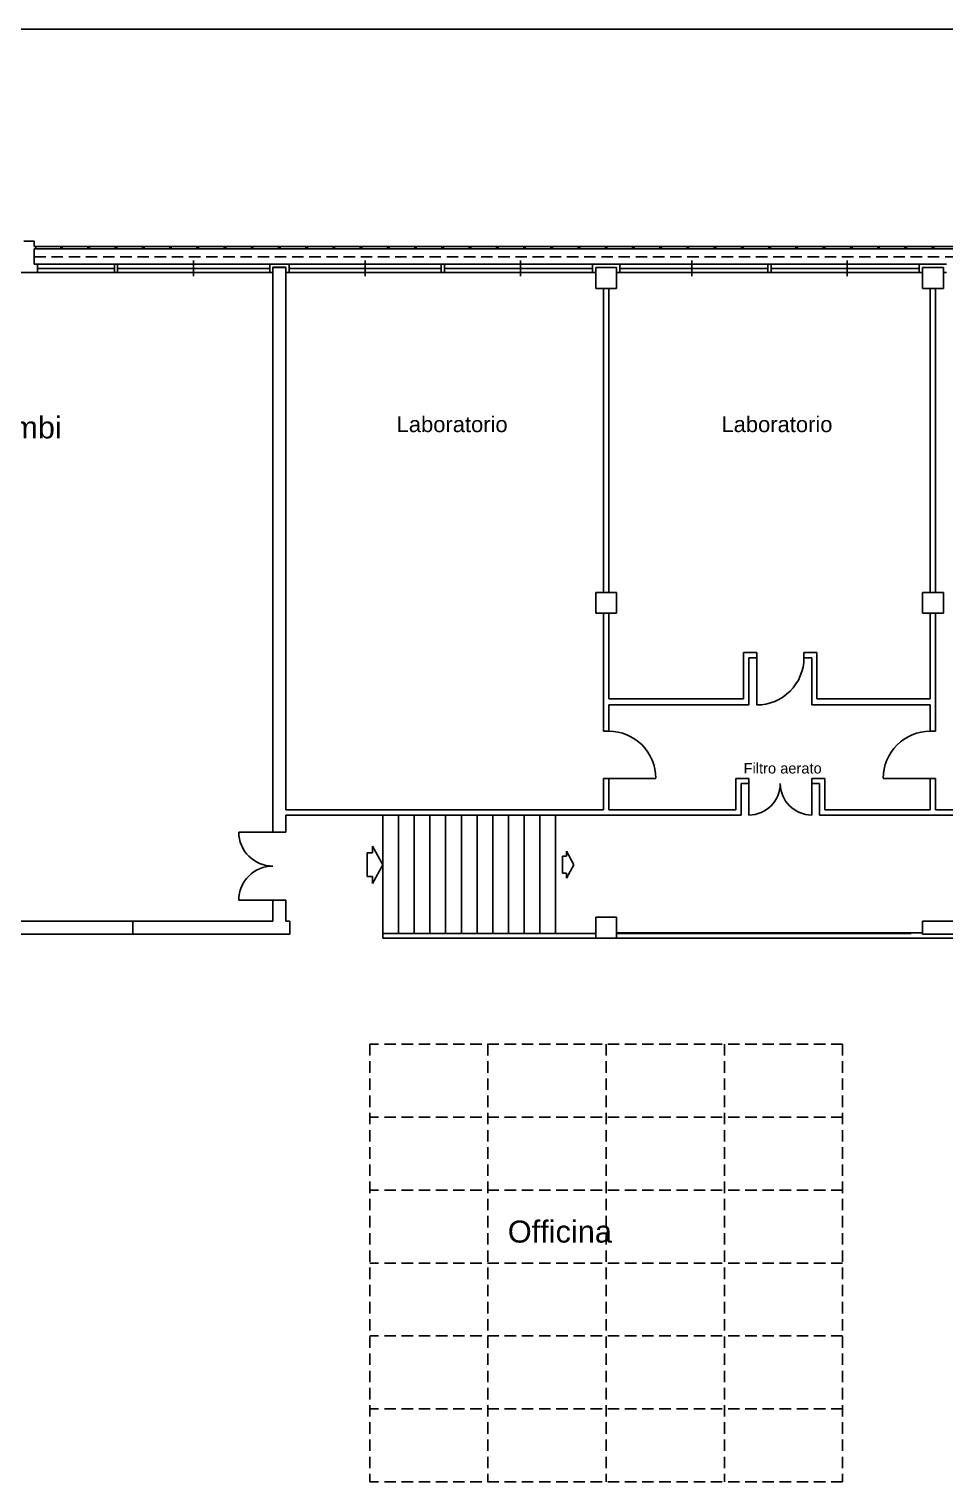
# Model space of a CAD drawing. Header units: millimetres. Extents: x 1461 to 2567, y 872 to 1347.
# Drawn here: x 1606.9 to 1746.8, y 1103.7 to 1325.5 of the extents above; entities that cross this region are included whole.
import ezdxf

# ---------------------------------------------------------------- set-up
doc = ezdxf.new("R2010")
doc.units = ezdxf.units.MM
doc.linetypes.add('CONTINUA', pattern=[0])
doc.linetypes.add('HIDDEN', pattern=[0.375, 0.25, -0.125])
for name, color, linetype in [('PROIEZIONI', 4, 'CONTINUA'), ('SEZIONI', 7, 'Continuous'), ('TESTO', 7, 'Continuous')]:
    doc.layers.add(name, color=color, linetype=linetype)
doc.styles.add('Arial', font='Arial.ttf')

msp = doc.modelspace()

# ---------------------------------------------------------------- linework, layer by layer
at = {"layer": 'PROIEZIONI', "linetype": 'Continuous', "ltscale": 0.5}
msp.add_line((2552.32, 1325.51), (1540.49, 1325.51), dxfattribs=at)
at = {"layer": 'PROIEZIONI', "ltscale": 0.5}
for p, q in [((1607.93, 1292.32), (1611.73, 1292.32)), ((1607.93, 1291.96), (1611.73, 1291.96)), ((1611.97, 1292.32), (1615.89, 1292.32)), ((1611.97, 1291.96), (1615.89, 1291.96)), ((1616.13, 1292.32), (1620.05, 1292.32)), ((1616.13, 1291.96), (1620.05, 1291.96)), ((1620.29, 1292.32), (1624.21, 1292.32)), ((1620.29, 1291.96), (1624.21, 1291.96)), ((1624.45, 1292.32), (1628.37, 1292.32)), ((1624.45, 1291.96), (1628.37, 1291.96)), ((1628.61, 1292.32), (1632.53, 1292.32)), ((1628.61, 1291.96), (1632.53, 1291.96)), ((1632.77, 1292.32), (1636.69, 1292.32)), ((1632.77, 1291.96), (1636.69, 1291.96)), ((1636.93, 1292.32), (1640.85, 1292.32)), ((1636.93, 1291.96), (1640.85, 1291.96)), ((1641.09, 1292.32), (1645.01, 1292.32)), ((1641.09, 1291.96), (1645.01, 1291.96)), ((1645.25, 1292.32), (1649.17, 1292.32)), ((1645.25, 1291.96), (1649.17, 1291.96)), ((1649.41, 1292.32), (1653.33, 1292.32)), ((1649.41, 1291.96), (1653.33, 1291.96)), ((1653.57, 1292.32), (1657.49, 1292.32)), ((1653.57, 1291.96), (1657.49, 1291.96)), ((1657.73, 1292.32), (1661.65, 1292.32)), ((1657.73, 1291.96), (1661.65, 1291.96)), ((1661.89, 1292.32), (1665.81, 1292.32)), ((1661.89, 1291.96), (1665.81, 1291.96)), ((1666.05, 1292.32), (1669.97, 1292.32)), ((1666.05, 1291.96), (1669.97, 1291.96)), ((1670.21, 1292.32), (1674.13, 1292.32)), ((1670.21, 1291.96), (1674.13, 1291.96)), ((1674.37, 1292.32), (1678.29, 1292.32)), ((1674.37, 1291.96), (1678.29, 1291.96)), ((1678.53, 1292.32), (1682.45, 1292.32)), ((1678.53, 1291.96), (1682.45, 1291.96)), ((1682.69, 1292.32), (1686.61, 1292.32)), ((1682.69, 1291.96), (1686.61, 1291.96)), ((1686.85, 1292.32), (1690.77, 1292.32)), ((1686.85, 1291.96), (1690.77, 1291.96)), ((1691.01, 1292.32), (1694.93, 1292.32)), ((1691.01, 1291.96), (1694.93, 1291.96)), ((1699.09, 1292.32), (1695.17, 1292.32)), ((1699.09, 1291.96), (1695.17, 1291.96)), ((1703.25, 1292.32), (1699.33, 1292.32)), ((1703.25, 1291.96), (1699.33, 1291.96)), ((1707.41, 1292.32), (1703.49, 1292.32)), ((1707.41, 1291.96), (1703.49, 1291.96)), ((1711.57, 1292.32), (1707.65, 1292.32)), ((1711.57, 1291.96), (1707.65, 1291.96)), ((1715.73, 1292.32), (1711.81, 1292.32)), ((1715.73, 1291.96), (1711.81, 1291.96)), ((1719.89, 1292.32), (1715.97, 1292.32)), ((1719.89, 1291.96), (1715.97, 1291.96)), ((1724.05, 1292.32), (1720.13, 1292.32)), ((1724.05, 1291.96), (1720.13, 1291.96)), ((1728.21, 1292.32), (1724.29, 1292.32)), ((1728.21, 1291.96), (1724.29, 1291.96)), ((1732.37, 1292.32), (1728.45, 1292.32)), ((1732.37, 1291.96), (1728.45, 1291.96)), ((1736.53, 1292.32), (1732.61, 1292.32)), ((1736.53, 1291.96), (1732.61, 1291.96)), ((1740.69, 1292.32), (1736.77, 1292.32)), ((1740.69, 1291.96), (1736.77, 1291.96)), ((1744.85, 1292.32), (1740.93, 1292.32)), ((1744.85, 1291.96), (1740.93, 1291.96)), ((1749.01, 1292.32), (1745.09, 1292.32)), ((1749.01, 1291.96), (1745.09, 1291.96)), ((1608.17, 1289.6), (1619.93, 1289.6)), ((1608.17, 1288.96), (1619.93, 1288.96)), ((1620.41, 1289.6), (1643.65, 1289.6)), ((1620.41, 1288.96), (1643.65, 1288.96)), ((1632.03, 1287.76), (1632.03, 1290.16)), ((1669.85, 1289.6), (1646.61, 1289.6)), ((1669.85, 1288.96), (1646.61, 1288.96)), ((1692.97, 1289.6), (1670.33, 1289.6)), ((1692.97, 1288.96), (1670.33, 1288.96)), ((1681.95, 1287.76), (1681.95, 1290.16)), ((1697.13, 1289.6), (1719.77, 1289.6)), ((1697.13, 1288.96), (1719.77, 1288.96)), ((1708.15, 1287.76), (1708.15, 1290.16)), ((1742.89, 1289.6), (1720.25, 1289.6)), ((1742.89, 1288.96), (1720.25, 1288.96)), ((1731.87, 1287.76), (1731.87, 1290.16)), ((1608.17, 1288.32), (1619.93, 1288.32)), ((1620.41, 1288.32), (1643.65, 1288.32)), ((1669.85, 1288.32), (1646.61, 1288.32)), ((1692.97, 1288.32), (1670.33, 1288.32)), ((1697.13, 1288.32), (1719.77, 1288.32)), ((1742.89, 1288.32), (1720.25, 1288.32)), ((1660.93, 1205.51), (1660.93, 1186.71)), ((1663.33, 1205.51), (1663.33, 1187.51)), ((1665.73, 1205.51), (1665.73, 1187.51)), ((1668.13, 1205.51), (1668.13, 1187.51)), ((1670.53, 1205.51), (1670.53, 1187.51)), ((1672.93, 1205.51), (1672.93, 1187.51)), ((1675.33, 1205.51), (1675.33, 1187.51)), ((1677.73, 1205.51), (1677.73, 1187.51)), ((1680.13, 1205.51), (1680.13, 1187.51)), ((1682.53, 1205.51), (1682.53, 1187.51)), ((1684.93, 1205.51), (1684.93, 1187.51)), ((1687.33, 1205.51), (1687.33, 1187.51)), ((1660.93, 1197.93), (1659.37, 1200.78)), ((1659.37, 1200.78), (1659.37, 1199.74)), ((1658.55, 1199.74), (1658.55, 1197.93)), ((1659.37, 1199.74), (1658.55, 1199.74)), ((1658.55, 1196.12), (1658.55, 1197.93)), ((1660.93, 1197.93), (1659.37, 1195.07)), ((1688.4, 1199.22), (1688.4, 1197.93)), ((1688.98, 1199.22), (1688.4, 1199.22)), ((1688.4, 1196.63), (1688.4, 1197.93)), ((1690.09, 1197.93), (1688.98, 1199.97)), ((1688.98, 1199.97), (1688.98, 1199.22)), ((1690.09, 1197.93), (1688.98, 1195.89)), ((1659.37, 1196.12), (1658.55, 1196.12)), ((1659.37, 1195.07), (1659.37, 1196.12)), ((1688.98, 1196.63), (1688.4, 1196.63)), ((1688.98, 1195.89), (1688.98, 1196.63))]:
    msp.add_line(p, q, dxfattribs=at)
at = {"layer": 'PROIEZIONI', "color": 143, "linetype": 'HIDDEN', "ltscale": 7}
for p, q in [((1607.69, 1290.72), (1794.49, 1290.72)), ((1731.17, 1170.54), (1658.93, 1170.54)), ((1658.93, 1170.54), (1658.93, 1103.68)), ((1676.99, 1170.54), (1676.99, 1103.68)), ((1695.05, 1170.54), (1695.05, 1103.68)), ((1713.11, 1170.54), (1713.11, 1103.68)), ((1731.17, 1170.54), (1731.17, 1103.68)), ((1731.17, 1159.4), (1658.93, 1159.4)), ((1731.17, 1148.25), (1658.93, 1148.25)), ((1731.17, 1137.11), (1658.93, 1137.11)), ((1731.17, 1125.97), (1658.93, 1125.97)), ((1731.17, 1114.83), (1658.93, 1114.83)), ((1731.17, 1103.68), (1658.93, 1103.68))]:
    msp.add_line(p, q, dxfattribs=at)
at = {"layer": 'PROIEZIONI'}
for p, q in [((1718.05, 1229.51), (1718.05, 1222.31)), ((1695.45, 1211.11), (1702.65, 1211.11)), ((1716.85, 1210.31), (1716.85, 1205.51)), ((1726.45, 1210.31), (1726.45, 1205.51)), ((1744.57, 1211.11), (1737.37, 1211.11)), ((1638.93, 1202.91), (1644.13, 1202.91)), ((1644.13, 1192.51), (1638.93, 1192.51))]:
    msp.add_line(p, q, dxfattribs=at)
for centre, radius, start, end in [((1718.07, 1229.51), 7.19, 269.8816, 0), ((1695.45, 1211.13), 7.19, 359.8816, 90), ((1744.57, 1211.13), 7.19, 90, 180.1184), ((1716.85, 1210.31), 4.8, 270, 0), ((1726.45, 1210.31), 4.8, 180, 270), ((1644.13, 1202.91), 5.2, 180, 270), ((1644.13, 1192.51), 5.2, 90, 180)]:
    msp.add_arc(centre, radius, start, end, dxfattribs=at)
at = {"layer": 'SEZIONI', "ltscale": 0.5}
for p, q in [((1607.69, 1293.12), (1606.09, 1293.12)), ((1607.69, 1292.32), (1607.69, 1293.12)), ((1607.69, 1292.32), (1607.93, 1292.32)), ((1607.69, 1289.6), (1607.69, 1291.96)), ((1607.93, 1291.96), (1607.69, 1291.96)), ((1607.93, 1292.32), (1607.93, 1291.96)), ((1611.73, 1291.96), (1611.73, 1292.32)), ((1611.73, 1292.32), (1611.97, 1292.32)), ((1611.97, 1291.96), (1611.73, 1291.96)), ((1611.97, 1292.32), (1611.97, 1291.96)), ((1615.89, 1291.96), (1615.89, 1292.32)), ((1615.89, 1292.32), (1616.13, 1292.32)), ((1616.13, 1291.96), (1615.89, 1291.96)), ((1616.13, 1292.32), (1616.13, 1291.96)), ((1620.05, 1291.96), (1620.05, 1292.32)), ((1620.05, 1292.32), (1620.29, 1292.32)), ((1620.29, 1291.96), (1620.05, 1291.96)), ((1620.29, 1292.32), (1620.29, 1291.96)), ((1624.21, 1291.96), (1624.21, 1292.32)), ((1624.21, 1292.32), (1624.45, 1292.32)), ((1624.45, 1291.96), (1624.21, 1291.96)), ((1624.45, 1292.32), (1624.45, 1291.96)), ((1628.37, 1291.96), (1628.37, 1292.32)), ((1628.37, 1292.32), (1628.61, 1292.32)), ((1628.61, 1291.96), (1628.37, 1291.96)), ((1628.61, 1292.32), (1628.61, 1291.96)), ((1632.53, 1291.96), (1632.53, 1292.32)), ((1632.53, 1292.32), (1632.77, 1292.32)), ((1632.77, 1291.96), (1632.53, 1291.96)), ((1632.77, 1292.32), (1632.77, 1291.96)), ((1636.69, 1291.96), (1636.69, 1292.32)), ((1636.69, 1292.32), (1636.93, 1292.32)), ((1636.93, 1291.96), (1636.69, 1291.96)), ((1636.93, 1292.32), (1636.93, 1291.96)), ((1640.85, 1291.96), (1640.85, 1292.32)), ((1640.85, 1292.32), (1641.09, 1292.32)), ((1641.09, 1291.96), (1640.85, 1291.96)), ((1641.09, 1292.32), (1641.09, 1291.96)), ((1645.01, 1291.96), (1645.01, 1292.32)), ((1645.01, 1292.32), (1645.25, 1292.32)), ((1645.25, 1291.96), (1645.01, 1291.96)), ((1645.25, 1292.32), (1645.25, 1291.96)), ((1649.17, 1291.96), (1649.17, 1292.32)), ((1649.17, 1292.32), (1649.41, 1292.32)), ((1649.41, 1291.96), (1649.17, 1291.96)), ((1649.41, 1292.32), (1649.41, 1291.96)), ((1653.33, 1291.96), (1653.33, 1292.32)), ((1653.33, 1292.32), (1653.57, 1292.32)), ((1653.57, 1291.96), (1653.33, 1291.96)), ((1653.57, 1292.32), (1653.57, 1291.96)), ((1657.49, 1291.96), (1657.49, 1292.32)), ((1657.49, 1292.32), (1657.73, 1292.32)), ((1657.73, 1291.96), (1657.49, 1291.96)), ((1657.73, 1292.32), (1657.73, 1291.96)), ((1661.65, 1291.96), (1661.65, 1292.32)), ((1661.65, 1292.32), (1661.89, 1292.32)), ((1661.89, 1291.96), (1661.65, 1291.96)), ((1661.89, 1292.32), (1661.89, 1291.96)), ((1665.81, 1291.96), (1665.81, 1292.32)), ((1665.81, 1292.32), (1666.05, 1292.32)), ((1666.05, 1291.96), (1665.81, 1291.96)), ((1666.05, 1292.32), (1666.05, 1291.96)), ((1669.97, 1291.96), (1669.97, 1292.32)), ((1669.97, 1292.32), (1670.21, 1292.32)), ((1670.21, 1291.96), (1669.97, 1291.96)), ((1670.21, 1292.32), (1670.21, 1291.96)), ((1674.13, 1291.96), (1674.13, 1292.32)), ((1674.13, 1292.32), (1674.37, 1292.32)), ((1674.37, 1291.96), (1674.13, 1291.96)), ((1674.37, 1292.32), (1674.37, 1291.96)), ((1678.29, 1291.96), (1678.29, 1292.32)), ((1678.29, 1292.32), (1678.53, 1292.32)), ((1678.53, 1291.96), (1678.29, 1291.96)), ((1678.53, 1292.32), (1678.53, 1291.96)), ((1682.45, 1291.96), (1682.45, 1292.32)), ((1682.45, 1292.32), (1682.69, 1292.32)), ((1682.69, 1291.96), (1682.45, 1291.96)), ((1682.69, 1292.32), (1682.69, 1291.96)), ((1686.61, 1291.96), (1686.61, 1292.32)), ((1686.61, 1292.32), (1686.85, 1292.32)), ((1686.85, 1291.96), (1686.61, 1291.96)), ((1686.85, 1292.32), (1686.85, 1291.96)), ((1690.77, 1291.96), (1690.77, 1292.32)), ((1690.77, 1292.32), (1691.01, 1292.32)), ((1691.01, 1291.96), (1690.77, 1291.96)), ((1691.01, 1292.32), (1691.01, 1291.96)), ((1694.93, 1291.96), (1694.93, 1292.32)), ((1694.93, 1292.32), (1695.17, 1292.32)), ((1695.17, 1291.96), (1694.93, 1291.96)), ((1695.17, 1292.32), (1695.17, 1291.96)), ((1699.09, 1292.32), (1699.09, 1291.96)), ((1699.33, 1292.32), (1699.09, 1292.32)), ((1699.09, 1291.96), (1699.33, 1291.96)), ((1699.33, 1291.96), (1699.33, 1292.32)), ((1703.25, 1292.32), (1703.25, 1291.96)), ((1703.49, 1292.32), (1703.25, 1292.32)), ((1703.25, 1291.96), (1703.49, 1291.96)), ((1703.49, 1291.96), (1703.49, 1292.32)), ((1707.41, 1292.32), (1707.41, 1291.96)), ((1707.65, 1292.32), (1707.41, 1292.32)), ((1707.41, 1291.96), (1707.65, 1291.96)), ((1707.65, 1291.96), (1707.65, 1292.32)), ((1711.57, 1292.32), (1711.57, 1291.96)), ((1711.81, 1292.32), (1711.57, 1292.32)), ((1711.57, 1291.96), (1711.81, 1291.96)), ((1711.81, 1291.96), (1711.81, 1292.32)), ((1715.73, 1292.32), (1715.73, 1291.96)), ((1715.97, 1292.32), (1715.73, 1292.32)), ((1715.73, 1291.96), (1715.97, 1291.96)), ((1715.97, 1291.96), (1715.97, 1292.32)), ((1719.89, 1292.32), (1719.89, 1291.96)), ((1720.13, 1292.32), (1719.89, 1292.32)), ((1719.89, 1291.96), (1720.13, 1291.96)), ((1720.13, 1291.96), (1720.13, 1292.32)), ((1724.05, 1292.32), (1724.05, 1291.96)), ((1724.29, 1292.32), (1724.05, 1292.32)), ((1724.05, 1291.96), (1724.29, 1291.96)), ((1724.29, 1291.96), (1724.29, 1292.32)), ((1728.21, 1292.32), (1728.21, 1291.96)), ((1728.45, 1292.32), (1728.21, 1292.32)), ((1728.21, 1291.96), (1728.45, 1291.96)), ((1728.45, 1291.96), (1728.45, 1292.32)), ((1732.37, 1292.32), (1732.37, 1291.96)), ((1732.61, 1292.32), (1732.37, 1292.32)), ((1732.37, 1291.96), (1732.61, 1291.96)), ((1732.61, 1291.96), (1732.61, 1292.32)), ((1736.53, 1292.32), (1736.53, 1291.96)), ((1736.77, 1292.32), (1736.53, 1292.32)), ((1736.53, 1291.96), (1736.77, 1291.96)), ((1736.77, 1291.96), (1736.77, 1292.32)), ((1740.69, 1292.32), (1740.69, 1291.96)), ((1740.93, 1292.32), (1740.69, 1292.32)), ((1740.69, 1291.96), (1740.93, 1291.96)), ((1740.93, 1291.96), (1740.93, 1292.32)), ((1744.85, 1292.32), (1744.85, 1291.96)), ((1745.09, 1292.32), (1744.85, 1292.32)), ((1744.85, 1291.96), (1745.09, 1291.96)), ((1745.09, 1291.96), (1745.09, 1292.32)), ((1607.69, 1289.6), (1608.17, 1289.6)), ((1608.17, 1289.6), (1608.17, 1288.32)), ((1619.93, 1289.6), (1619.93, 1288.32)), ((1620.41, 1289.6), (1619.93, 1289.6)), ((1620.41, 1288.32), (1620.41, 1289.6)), ((1643.65, 1288.32), (1643.65, 1289.6)), ((1643.65, 1289.6), (1646.61, 1289.6)), ((1644.13, 1236.31), (1644.13, 1289.14)), ((1644.13, 1289.14), (1646.13, 1289.14)), ((1644.13, 1289.12), (1644.13, 1288.32)), ((1646.13, 1289.12), (1644.13, 1289.12)), ((1646.13, 1289.14), (1646.13, 1236.31)), ((1646.13, 1288.32), (1646.13, 1289.12)), ((1646.61, 1289.6), (1646.61, 1288.32)), ((1658.23, 1287.76), (1658.23, 1290.16)), ((1669.85, 1289.6), (1669.85, 1288.32)), ((1670.33, 1289.6), (1669.85, 1289.6)), ((1669.85, 1289.6), (1669.85, 1288.32)), ((1670.33, 1289.6), (1669.85, 1289.6)), ((1670.33, 1288.32), (1670.33, 1289.6)), ((1670.33, 1288.32), (1670.33, 1289.6)), ((1692.97, 1288.32), (1692.97, 1289.6)), ((1692.97, 1289.6), (1697.13, 1289.6)), ((1693.45, 1285.92), (1693.45, 1289.12)), ((1693.45, 1289.12), (1693.45, 1288.32)), ((1693.45, 1289.12), (1696.65, 1289.12)), ((1696.65, 1289.12), (1693.45, 1289.12)), ((1696.65, 1289.12), (1696.65, 1285.92)), ((1696.65, 1288.32), (1696.65, 1289.12)), ((1697.13, 1289.6), (1697.13, 1288.32)), ((1719.77, 1289.6), (1719.77, 1288.32)), ((1720.25, 1289.6), (1719.77, 1289.6)), ((1719.77, 1289.6), (1719.77, 1288.32)), ((1720.25, 1289.6), (1719.77, 1289.6)), ((1720.25, 1288.32), (1720.25, 1289.6)), ((1720.25, 1288.32), (1720.25, 1289.6)), ((1742.89, 1289.6), (1747.05, 1289.6)), ((1742.89, 1288.32), (1742.89, 1289.6)), ((1743.37, 1289.12), (1746.57, 1289.12)), ((1746.57, 1289.12), (1743.37, 1289.12)), ((1743.37, 1285.92), (1743.37, 1289.12)), ((1743.37, 1289.12), (1743.37, 1288.32)), ((1746.57, 1289.12), (1746.57, 1285.92)), ((1746.57, 1288.32), (1746.57, 1289.12)), ((1596.81, 1288.32), (1607.69, 1288.32)), ((1608.17, 1288.32), (1607.69, 1288.32)), ((1619.93, 1288.32), (1620.41, 1288.32)), ((1644.13, 1288.32), (1643.65, 1288.32)), ((1646.61, 1288.32), (1646.13, 1288.32)), ((1669.85, 1288.32), (1670.33, 1288.32)), ((1669.85, 1288.32), (1670.33, 1288.32)), ((1693.45, 1288.32), (1692.97, 1288.32)), ((1697.13, 1288.32), (1696.65, 1288.32)), ((1719.77, 1288.32), (1720.25, 1288.32)), ((1719.77, 1288.32), (1720.25, 1288.32)), ((1743.37, 1288.32), (1742.89, 1288.32)), ((1747.05, 1288.32), (1746.57, 1288.32)), ((1696.65, 1285.92), (1693.45, 1285.92)), ((1694.65, 1285.92), (1694.65, 1239.51)), ((1695.45, 1285.92), (1695.45, 1239.51)), ((1746.57, 1285.92), (1743.37, 1285.92)), ((1744.57, 1285.92), (1744.57, 1239.51)), ((1745.37, 1285.92), (1745.37, 1239.51)), ((1693.45, 1236.31), (1693.45, 1239.51)), ((1693.45, 1239.51), (1696.65, 1239.51)), ((1696.65, 1239.51), (1696.65, 1236.31)), ((1743.37, 1236.31), (1743.37, 1239.51)), ((1743.37, 1239.51), (1746.57, 1239.51)), ((1746.57, 1239.51), (1746.57, 1236.31)), ((1644.13, 1236.31), (1644.13, 1202.91)), ((1646.13, 1236.31), (1646.13, 1206.31)), ((1696.65, 1236.31), (1693.45, 1236.31)), ((1694.65, 1236.31), (1694.65, 1218.31)), ((1695.45, 1236.31), (1695.45, 1223.25)), ((1746.57, 1236.31), (1743.37, 1236.31)), ((1744.57, 1236.31), (1744.57, 1223.25)), ((1745.37, 1236.31), (1745.37, 1218.31)), ((1716.05, 1230.31), (1718.05, 1230.31)), ((1716.05, 1223.25), (1716.05, 1230.31)), ((1716.85, 1229.51), (1718.05, 1229.51)), ((1716.85, 1222.31), (1716.85, 1229.51)), ((1718.05, 1230.31), (1718.05, 1229.51)), ((1725.25, 1230.31), (1725.25, 1229.51)), ((1725.25, 1230.31), (1725.25, 1230.31)), ((1727.25, 1230.31), (1725.25, 1230.31)), ((1726.45, 1229.51), (1725.25, 1229.51)), ((1726.45, 1222.31), (1726.45, 1229.51)), ((1727.25, 1223.25), (1727.25, 1230.31)), ((1695.45, 1223.25), (1716.05, 1223.25)), ((1695.45, 1222.31), (1716.85, 1222.31)), ((1695.45, 1222.31), (1695.45, 1218.31)), ((1726.45, 1222.31), (1744.57, 1222.31)), ((1727.25, 1223.25), (1744.57, 1223.25)), ((1744.57, 1222.31), (1744.57, 1218.31)), ((1694.65, 1218.31), (1694.65, 1218.31)), ((1694.65, 1218.31), (1695.45, 1218.31)), ((1745.37, 1218.31), (1744.57, 1218.31)), ((1745.37, 1218.31), (1745.37, 1218.31)), ((1694.65, 1211.11), (1694.65, 1211.11)), ((1694.65, 1211.11), (1695.45, 1211.11)), ((1694.65, 1206.31), (1694.65, 1211.11)), ((1695.45, 1206.31), (1695.45, 1211.11)), ((1716.85, 1211.11), (1714.86, 1211.11)), ((1714.86, 1206.31), (1714.86, 1211.11)), ((1716.85, 1210.31), (1715.66, 1210.31)), ((1715.66, 1205.51), (1715.66, 1210.31)), ((1716.85, 1210.31), (1716.85, 1211.11)), ((1726.45, 1210.31), (1726.46, 1211.11)), ((1726.46, 1211.11), (1728.45, 1211.11)), ((1726.46, 1210.31), (1727.65, 1210.31)), ((1727.65, 1205.51), (1727.65, 1210.31)), ((1728.45, 1206.31), (1728.45, 1211.11)), ((1745.37, 1211.11), (1744.57, 1211.11)), ((1744.57, 1211.11), (1744.57, 1206.31)), ((1745.37, 1211.11), (1745.37, 1206.31)), ((1694.65, 1206.31), (1646.13, 1206.31)), ((1715.66, 1205.51), (1646.13, 1205.51)), ((1646.13, 1202.91), (1646.13, 1205.51)), ((1694.65, 1206.31), (1694.65, 1206.31)), ((1714.86, 1206.31), (1695.45, 1206.31)), ((1808.01, 1205.51), (1727.65, 1205.51)), ((1744.57, 1206.31), (1728.46, 1206.31)), ((1745.37, 1206.31), (1794.49, 1206.31)), ((1644.13, 1202.91), (1646.13, 1202.91)), ((1644.13, 1189.31), (1644.13, 1192.51)), ((1644.13, 1192.51), (1646.13, 1192.51)), ((1646.13, 1189.31), (1646.13, 1192.51)), ((1622.73, 1189.31), (1596.81, 1189.31)), ((1644.13, 1189.31), (1622.73, 1189.31)), ((1622.73, 1189.31), (1622.73, 1187.31)), ((1646.73, 1189.31), (1646.13, 1189.31)), ((1646.73, 1187.31), (1646.73, 1189.31)), ((1693.45, 1186.71), (1693.45, 1189.91)), ((1693.45, 1189.91), (1696.65, 1189.91)), ((1696.65, 1189.91), (1696.65, 1186.71)), ((1743.37, 1189.31), (1767.37, 1189.31)), ((1743.37, 1187.31), (1743.37, 1189.31)), ((1622.73, 1187.31), (1596.81, 1187.31)), ((1622.73, 1187.31), (1646.73, 1187.31)), ((1660.93, 1187.43), (1693.45, 1187.43)), ((1696.65, 1187.51), (1743.37, 1187.51)), ((1696.65, 1187.43), (1741.63, 1187.43)), ((1767.37, 1187.31), (1743.37, 1187.31)), ((1693.45, 1186.71), (1660.93, 1186.71)), ((1696.65, 1186.71), (1693.45, 1186.71)), ((1793.29, 1186.71), (1696.65, 1186.71))]:
    msp.add_line(p, q, dxfattribs=at)

# ---------------------------------------------------------------- texts
at = {"layer": 'TESTO', "ltscale": 0.5, "style": 'Arial'}
for s, height, p in [('Magazzino ricambi', 3.36, (1572.76, 1263.01)), ('Filtro aerato', 1.6, (1716.05, 1211.85)), ('Officina', 3.36, (1680.02, 1140.23))]:
    msp.add_text(s, height=height, dxfattribs=at).set_placement(p)
at = {"layer": 'TESTO', "style": 'Arial'}
for p in [(1663.04, 1263.97), (1712.66, 1263.97)]:
    msp.add_text('Laboratorio', height=2.4, dxfattribs=at).set_placement(p)

doc.saveas('drawing.dxf')
